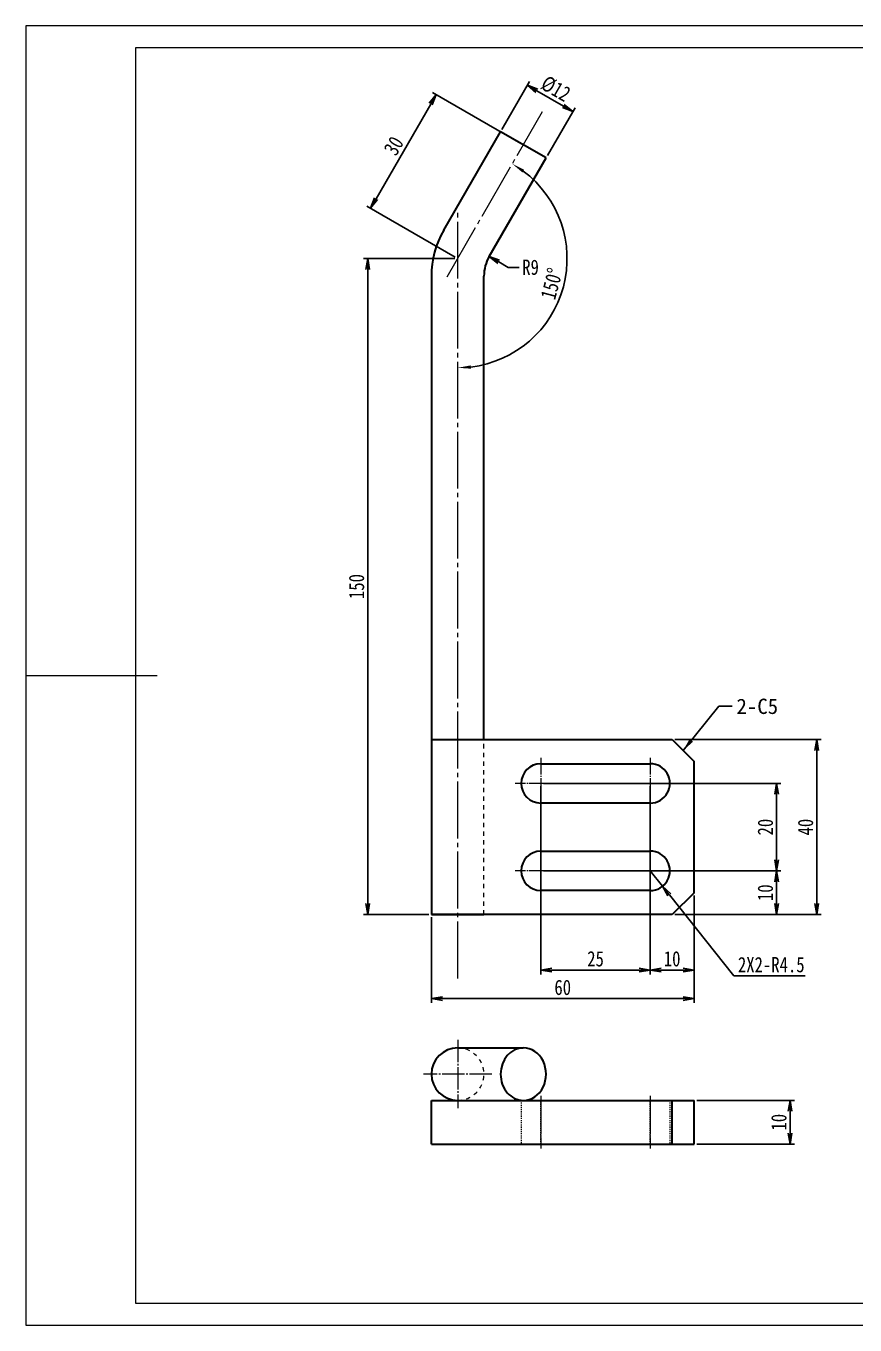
# Model space of a CAD drawing. Header units: millimetres. Extents: x -15766 to 80009, y -9701 to 15159.
# Drawn here: x -11066.5 to -10877, y 8886 to 9183 of the extents above; entities that cross this region are included whole.
import ezdxf

# ---------------------------------------------------------------- set-up
doc = ezdxf.new("R2010")
doc.units = ezdxf.units.MM
doc.linetypes.add('CENTER-HOKUTO_1', pattern=[16, 13, -1, 1, -1])
doc.linetypes.add('HIDDEN-HOKUTO_1', pattern=[2, 1, -1])
doc.layers.get('DEFPOINTS').update_dxf_attribs({"lineweight": 18})
for name, color, linetype, lineweight in [('AM_7', 2, 'CENTER-HOKUTO_1', 18), ('AM_HID', 1, 'HIDDEN-HOKUTO_1', 18), ('AM_VIS', 7, 'Continuous', 18), ('CDRAFT0', 7, 'Continuous', 18), ('title_frame', 7, 'Continuous', 18), ('word_dim', 9, 'Continuous', 18), ('粗实线层_1', 7, 'Continuous', 15)]:
    doc.layers.add(name, color=color, linetype=linetype, lineweight=lineweight)
doc.styles.add('DIM', font='', dxfattribs={"width": 0.8})
doc.styles.get('DIM').set_extended_font_data('NSimSun')
doc.dimstyles.new('1-1', dxfattribs={"dimtxt": 3.5, "dimasz": 3, "dimexe": 1, "dimexo": 0, "dimgap": 1, "dimtad": 1, "dimdsep": 46, "dimtxsty": 'DIM', "dimblk": '_CAXARROW', "dimcen": 0, "dimdle": 6, "dimclrd": 256, "dimclre": 256, "dimclrt": 3, "dimazin": 2, "dimtfac": 0.707107, "dimtmove": 0, "dimatfit": 3, "dimfxl": 0, "dimfrac": 2, "dimtolj": 1, "dimarcsym": 0})
doc.dimstyles.new('1-1$0', dxfattribs={"dimtxt": 3.5, "dimasz": 2.5, "dimexe": 1, "dimexo": 0.625, "dimgap": 0.8, "dimtad": 1, "dimdsep": 46, "dimtxsty": 'DIM', "dimblk": 'OPEN', "dimcen": 0, "dimdle": 5, "dimclrd": 256, "dimclre": 256, "dimclrt": 3, "dimazin": 3, "dimtfac": 0.5, "dimtmove": 0, "dimatfit": 3, "dimldrblk": 'OPEN', "dimfxl": 0, "dimtolj": 1, "dimarcsym": 0})
doc.dimstyles.new('1-1$4', dxfattribs={"dimtxt": 3.5, "dimasz": 2.5, "dimexe": 1, "dimexo": 0.625, "dimgap": 0.8, "dimtad": 1, "dimtih": 1, "dimtoh": 1, "dimzin": 12, "dimdsep": 46, "dimtxsty": 'DIM', "dimblk": 'OPEN', "dimcen": 0, "dimdle": 5, "dimclrd": 256, "dimclre": 256, "dimclrt": 3, "dimazin": 3, "dimtfac": 0.5, "dimtmove": 0, "dimatfit": 3, "dimldrblk": 'OPEN', "dimfxl": 0, "dimtolj": 1, "dimarcsym": 0})

# ---------------------------------------------------------------- blocks, each defined once
blk = doc.blocks.new('*X1984')
at = {"layer": 'CDRAFT0'}
for p, q in [((420, 297), (0, 297)), ((0, 297), (0, 0)), ((420, 0), (420, 297)), ((0, 0), (420, 0))]:
    blk.add_line(p, q, dxfattribs=at)
at = {"layer": '粗实线层_1'}
for p, q in [((210, 297), (210, 287)), ((415, 292), (25, 292)), ((25, 292), (25, 5)), ((415, 5), (415, 292)), ((0, 148.5), (30, 148.5)), ((420, 148.5), (410, 148.5)), ((210, 0), (210, 10)), ((25, 5), (415, 5))]:
    blk.add_line(p, q, dxfattribs=at)
blk = doc.blocks.new('_OPEN')
at = {"color": 0, "linetype": 'ByBlock', "lineweight": -2}
for p, q in [((-1, 0.166667), (0, 0)), ((-1, -0.166667), (0, 0)), ((0, 0), (-1, 0))]:
    blk.add_line(p, q, dxfattribs=at)
blk = doc.blocks.new('*D2097')
at = {"layer": 'DEFPOINTS', "color": 0, "transparency": 16777216}
for p in [(-10923.81, 9009.81), (-10913.81, 8984.81), (-10913.81, 8967.14)]:
    blk.add_point(p, dxfattribs=at)
at = {"layer": 'word_dim', "linetype": 'Continuous', "lineweight": -2, "transparency": 16777216}
for p, q in [((-10923.81, 9009.19), (-10923.81, 8966.14)), ((-10913.81, 8984.19), (-10913.81, 8966.14)), ((-10921.31, 8967.14), (-10916.31, 8967.14))]:
    blk.add_line(p, q, dxfattribs=at)
at = {"layer": 'word_dim', "lineweight": -2, "transparency": 16777216, "xscale": 2.5, "yscale": 2.5, "zscale": 2.5, "rotation": 180}
blk.add_blockref('_OPEN', (-10923.81, 8967.14), dxfattribs=at)
at = {"layer": 'word_dim', "lineweight": -2, "transparency": 16777216, "xscale": 2.5, "yscale": 2.5, "zscale": 2.5}
blk.add_blockref('_OPEN', (-10913.81, 8967.14), dxfattribs=at)
at = {"layer": 'word_dim', "color": 3, "transparency": 16777216, "insert": (-10918.81, 8969.69), "char_height": 3.5, "attachment_point": 5, "style": 'DIM'}
blk.add_mtext('\\A1;10', dxfattribs=at)
blk = doc.blocks.new('*D2098')
at = {"layer": 'DEFPOINTS', "color": 0, "transparency": 16777216}
for p in [(-10948.81, 9009.81), (-10923.81, 9009.81), (-10923.81, 8967.14)]:
    blk.add_point(p, dxfattribs=at)
at = {"layer": 'word_dim', "linetype": 'Continuous', "lineweight": -2, "transparency": 16777216}
for p, q in [((-10948.81, 9009.19), (-10948.81, 8966.14)), ((-10923.81, 9009.19), (-10923.81, 8966.14)), ((-10946.31, 8967.14), (-10926.31, 8967.14))]:
    blk.add_line(p, q, dxfattribs=at)
at = {"layer": 'word_dim', "lineweight": -2, "transparency": 16777216, "xscale": 2.5, "yscale": 2.5, "zscale": 2.5, "rotation": 180}
blk.add_blockref('_OPEN', (-10948.81, 8967.14), dxfattribs=at)
at = {"layer": 'word_dim', "lineweight": -2, "transparency": 16777216, "xscale": 2.5, "yscale": 2.5, "zscale": 2.5}
blk.add_blockref('_OPEN', (-10923.81, 8967.14), dxfattribs=at)
at = {"layer": 'word_dim', "color": 3, "transparency": 16777216, "insert": (-10936.31, 8969.69), "char_height": 3.5, "attachment_point": 5, "style": 'DIM'}
blk.add_mtext('\\A1;25', dxfattribs=at)
blk = doc.blocks.new('*D2099')
at = {"layer": 'DEFPOINTS', "color": 0, "transparency": 16777216}
for p in [(-10913.81, 8984.81), (-10973.81, 8979.81), (-10913.81, 8960.6)]:
    blk.add_point(p, dxfattribs=at)
at = {"layer": 'word_dim', "linetype": 'Continuous', "lineweight": -2, "transparency": 16777216}
for p, q in [((-10913.81, 8984.19), (-10913.81, 8959.6)), ((-10973.81, 8979.19), (-10973.81, 8959.6)), ((-10971.31, 8960.6), (-10916.31, 8960.6))]:
    blk.add_line(p, q, dxfattribs=at)
at = {"layer": 'word_dim', "lineweight": -2, "transparency": 16777216, "xscale": 2.5, "yscale": 2.5, "zscale": 2.5, "rotation": 180}
blk.add_blockref('_OPEN', (-10973.81, 8960.6), dxfattribs=at)
at = {"layer": 'word_dim', "lineweight": -2, "transparency": 16777216, "xscale": 2.5, "yscale": 2.5, "zscale": 2.5}
blk.add_blockref('_OPEN', (-10913.81, 8960.6), dxfattribs=at)
at = {"layer": 'word_dim', "color": 3, "transparency": 16777216, "insert": (-10943.81, 8963.15), "char_height": 3.5, "attachment_point": 5, "style": 'DIM'}
blk.add_mtext('\\A1;60', dxfattribs=at)
blk = doc.blocks.new('*D2100')
at = {"layer": 'DEFPOINTS', "color": 0, "transparency": 16777216}
for p in [(-10948.81, 8989.81), (-10918.81, 8979.81), (-10894.95, 8979.81)]:
    blk.add_point(p, dxfattribs=at)
at = {"layer": 'word_dim', "linetype": 'Continuous', "lineweight": -2, "transparency": 16777216}
for p, q in [((-10948.19, 8989.81), (-10893.95, 8989.81)), ((-10894.95, 8987.31), (-10894.95, 8982.31)), ((-10918.19, 8979.81), (-10893.95, 8979.81))]:
    blk.add_line(p, q, dxfattribs=at)
at = {"layer": 'word_dim', "lineweight": -2, "transparency": 16777216, "xscale": 2.5, "yscale": 2.5, "zscale": 2.5}
for p, rotation in [((-10894.95, 8989.81), 90), ((-10894.95, 8979.81), 270)]:
    blk.add_blockref('_OPEN', p, dxfattribs=dict(at, rotation=rotation))
at = {"layer": 'word_dim', "color": 3, "transparency": 16777216, "insert": (-10897.5, 8984.81), "char_height": 3.5, "attachment_point": 5, "rotation": 90, "style": 'DIM'}
blk.add_mtext('\\A1;10', dxfattribs=at)
blk = doc.blocks.new('*D2101')
at = {"layer": 'DEFPOINTS', "color": 0, "transparency": 16777216}
for p in [(-10948.81, 9009.81), (-10894.95, 9009.81), (-10948.81, 8989.81)]:
    blk.add_point(p, dxfattribs=at)
at = {"layer": 'word_dim', "linetype": 'Continuous', "lineweight": -2, "transparency": 16777216}
for p, q in [((-10948.19, 9009.81), (-10893.95, 9009.81)), ((-10894.95, 8992.31), (-10894.95, 9007.31)), ((-10948.19, 8989.81), (-10893.95, 8989.81))]:
    blk.add_line(p, q, dxfattribs=at)
at = {"layer": 'word_dim', "lineweight": -2, "transparency": 16777216, "xscale": 2.5, "yscale": 2.5, "zscale": 2.5}
for p, rotation in [((-10894.95, 9009.81), 90), ((-10894.95, 8989.81), 270)]:
    blk.add_blockref('_OPEN', p, dxfattribs=dict(at, rotation=rotation))
at = {"layer": 'word_dim', "color": 3, "transparency": 16777216, "insert": (-10897.5, 8999.81), "char_height": 3.5, "attachment_point": 5, "rotation": 90, "style": 'DIM'}
blk.add_mtext('\\A1;20', dxfattribs=at)
blk = doc.blocks.new('*D2102')
at = {"layer": 'DEFPOINTS', "color": 0, "transparency": 16777216}
for p in [(-10918.81, 9019.81), (-10918.81, 8979.81), (-10885.77, 8979.81)]:
    blk.add_point(p, dxfattribs=at)
at = {"layer": 'word_dim', "linetype": 'Continuous', "lineweight": -2, "transparency": 16777216}
for p, q in [((-10918.19, 9019.81), (-10884.77, 9019.81)), ((-10885.77, 9017.31), (-10885.77, 8982.31)), ((-10918.19, 8979.81), (-10884.77, 8979.81))]:
    blk.add_line(p, q, dxfattribs=at)
at = {"layer": 'word_dim', "lineweight": -2, "transparency": 16777216, "xscale": 2.5, "yscale": 2.5, "zscale": 2.5}
for p, rotation in [((-10885.77, 9019.81), 90), ((-10885.77, 8979.81), 270)]:
    blk.add_blockref('_OPEN', p, dxfattribs=dict(at, rotation=rotation))
at = {"layer": 'word_dim', "color": 3, "transparency": 16777216, "insert": (-10888.32, 8999.81), "char_height": 3.5, "attachment_point": 5, "rotation": 90, "style": 'DIM'}
blk.add_mtext('\\A1;40', dxfattribs=at)
blk = doc.blocks.new('*D2103')
at = {"layer": 'DEFPOINTS', "color": 0, "transparency": 16777216}
for p in [(-10923.81, 8989.81), (-10921.01, 8986.29)]:
    blk.add_point(p, dxfattribs=at)
at = {"layer": 'word_dim', "linetype": 'Continuous', "lineweight": -2, "transparency": 16777216}
for p, q in [((-10923.81, 8989.81), (-10921.01, 8986.29)), ((-10904.69, 8965.79), (-10919.45, 8984.34)), ((-10888.42, 8965.79), (-10904.69, 8965.79))]:
    blk.add_line(p, q, dxfattribs=at)
at = {"layer": 'word_dim', "lineweight": -2, "transparency": 16777216, "xscale": 2.5, "yscale": 2.5, "zscale": 2.5, "rotation": 128.5176199200712}
blk.add_blockref('_OPEN', (-10921.01, 8986.29), dxfattribs=at)
at = {"layer": 'word_dim', "color": 3, "transparency": 16777216, "insert": (-10896.16, 8968.34), "char_height": 3.5, "attachment_point": 5, "style": 'DIM'}
blk.add_mtext('\\A1;2X2-R4.5', dxfattribs=at)
blk = doc.blocks.new('_CAXARROW')
blk.add_hatch(color=0).paths.add_polyline_path([(0, 0), (-1, 0.125), (-1, -0.125)], flags=0)
blk = doc.blocks.new('*D2104')
at = {"layer": 'DEFPOINTS', "color": 0, "transparency": 16777216}
for p in [(-10913.81, 8937.34), (-10913.81, 8927.34), (-10891.86, 8927.34)]:
    blk.add_point(p, dxfattribs=at)
at = {"layer": 'word_dim', "linetype": 'Continuous', "lineweight": -2, "transparency": 16777216}
for p, q in [((-10913.19, 8937.34), (-10890.86, 8937.34)), ((-10891.86, 8934.84), (-10891.86, 8929.84)), ((-10913.19, 8927.34), (-10890.86, 8927.34))]:
    blk.add_line(p, q, dxfattribs=at)
at = {"layer": 'word_dim', "lineweight": -2, "transparency": 16777216, "xscale": 2.5, "yscale": 2.5, "zscale": 2.5}
for p, rotation in [((-10891.86, 8937.34), 90), ((-10891.86, 8927.34), 270)]:
    blk.add_blockref('_OPEN', p, dxfattribs=dict(at, rotation=rotation))
at = {"layer": 'word_dim', "color": 3, "transparency": 16777216, "insert": (-10894.41, 8932.34), "char_height": 3.5, "attachment_point": 5, "rotation": 90, "style": 'DIM'}
blk.add_mtext('\\A1;10', dxfattribs=at)
blk = doc.blocks.new('*D2105')
at = {"layer": 'DEFPOINTS', "color": 0, "transparency": 16777216}
for p in [(-10972.72, 9167.29), (-10952.81, 9155.79), (-10967.81, 9129.81)]:
    blk.add_point(p, dxfattribs=at)
at = {"layer": 'word_dim', "linetype": 'Continuous', "lineweight": -2, "transparency": 16777216}
for p, q in [((-10953.35, 9156.11), (-10973.59, 9167.79)), ((-10986.47, 9143.47), (-10973.97, 9165.12)), ((-10968.35, 9130.13), (-10988.59, 9141.81))]:
    blk.add_line(p, q, dxfattribs=at)
at = {"layer": 'word_dim', "lineweight": -2, "transparency": 16777216, "xscale": 2.5, "yscale": 2.5, "zscale": 2.5}
for p, rotation in [((-10972.72, 9167.29), 60.0006523940808), ((-10987.72, 9141.31), 240.0006523940808)]:
    blk.add_blockref('_OPEN', p, dxfattribs=dict(at, rotation=rotation))
at = {"layer": 'word_dim', "color": 3, "transparency": 16777216, "insert": (-10982.43, 9155.57), "char_height": 3.5, "attachment_point": 5, "rotation": 60.0007, "style": 'DIM'}
blk.add_mtext('\\A1;30', dxfattribs=at)
blk = doc.blocks.new('*D2106')
at = {"layer": 'DEFPOINTS', "color": 0, "transparency": 16777216}
for p in [(-10967.81, 9129.81), (-10988.36, 8979.81), (-10973.81, 8979.81)]:
    blk.add_point(p, dxfattribs=at)
at = {"layer": 'word_dim', "linetype": 'Continuous', "lineweight": -2, "transparency": 16777216}
for p, q in [((-10968.44, 9129.81), (-10989.36, 9129.81)), ((-10988.36, 9127.31), (-10988.36, 8982.31)), ((-10974.44, 8979.81), (-10989.36, 8979.81))]:
    blk.add_line(p, q, dxfattribs=at)
at = {"layer": 'word_dim', "lineweight": -2, "transparency": 16777216, "xscale": 2.5, "yscale": 2.5, "zscale": 2.5}
for p, rotation in [((-10988.36, 9129.81), 90), ((-10988.36, 8979.81), 270)]:
    blk.add_blockref('_OPEN', p, dxfattribs=dict(at, rotation=rotation))
at = {"layer": 'word_dim', "color": 3, "transparency": 16777216, "insert": (-10990.91, 9054.81), "char_height": 3.5, "attachment_point": 5, "rotation": 90, "style": 'DIM'}
blk.add_mtext('\\A1;150', dxfattribs=at)
blk = doc.blocks.new('*D2107')
at = {"layer": 'DEFPOINTS', "color": 0, "transparency": 16777216}
for p in [(-10948.4, 9163.44), (-10967.81, 9140.39), (-10970.22, 9125.64), (-10948.67, 9113.75), (-10967.81, 8965.22)]:
    blk.add_point(p, dxfattribs=at)
at = {"layer": 'word_dim', "linetype": 'Continuous', "lineweight": -2, "transparency": 16777216}
blk.add_arc((-10967.81, 9129.81), 24.99, 276.8827, 53.1175, dxfattribs=at)
at = {"layer": 'word_dim', "lineweight": -2, "transparency": 16777216, "xscale": 3, "yscale": 3, "zscale": 3}
for p, rotation in [((-10955.32, 9151.45), 146.5587866346737), ((-10967.81, 9104.82), 183.4413300702797)]:
    blk.add_blockref('_CAXARROW', p, dxfattribs=dict(at, rotation=rotation))
at = {"layer": 'word_dim', "color": 3, "transparency": 16777216, "insert": (-10946.33, 9124.06), "char_height": 3.5, "attachment_point": 5, "rotation": 75.0001, "style": 'DIM'}
blk.add_mtext('\\A1;150°', dxfattribs=at)
blk = doc.blocks.new('*D2108')
at = {"layer": 'DEFPOINTS', "color": 0, "transparency": 16777216}
for p in [(-10960.61, 9130.29), (-10952.81, 9125.79)]:
    blk.add_point(p, dxfattribs=at)
at = {"layer": 'word_dim', "linetype": 'Continuous', "lineweight": -2, "transparency": 16777216}
for p, q in [((-10956.28, 9127.79), (-10958.44, 9129.04)), ((-10953.78, 9127.79), (-10956.28, 9127.79))]:
    blk.add_line(p, q, dxfattribs=at)
at = {"layer": 'word_dim', "lineweight": -2, "transparency": 16777216, "xscale": 2.5, "yscale": 2.5, "zscale": 2.5, "rotation": 149.9999973439171}
blk.add_blockref('_OPEN', (-10960.61, 9130.29), dxfattribs=at)
at = {"layer": 'word_dim', "color": 3, "transparency": 16777216, "insert": (-10951.16, 9127.79), "char_height": 3.5, "attachment_point": 5, "style": 'DIM'}
blk.add_mtext('\\A1;R9', dxfattribs=at)
blk = doc.blocks.new('*D2110')
at = {"layer": 'DEFPOINTS', "color": 0, "transparency": 16777216}
for p in [(-10941.49, 9163.41), (-10958.01, 9158.79), (-10947.62, 9152.79)]:
    blk.add_point(p, dxfattribs=at)
at = {"layer": 'word_dim', "linetype": 'Continuous', "lineweight": -2, "transparency": 16777216}
for p, q in [((-10957.7, 9159.34), (-10951.38, 9170.27)), ((-10949.72, 9168.16), (-10943.66, 9164.66)), ((-10947.3, 9153.34), (-10940.99, 9164.27))]:
    blk.add_line(p, q, dxfattribs=at)
at = {"layer": 'word_dim', "lineweight": -2, "transparency": 16777216, "xscale": 2.5, "yscale": 2.5, "zscale": 2.5}
for p, rotation in [((-10951.88, 9169.41), 150.0006523940894), ((-10941.49, 9163.41), 330.0006523940894)]:
    blk.add_blockref('_OPEN', p, dxfattribs=dict(at, rotation=rotation))
at = {"layer": 'word_dim', "color": 3, "transparency": 16777216, "insert": (-10945.41, 9168.61), "char_height": 3.5, "attachment_point": 5, "rotation": 330.0007, "style": 'DIM'}
blk.add_mtext('\\A1;%%c12', dxfattribs=at)

msp = doc.modelspace()

# ---------------------------------------------------------------- linework, layer by layer
at = {"layer": 'AM_7'}
for p, q in [((-10970.21964, 9125.64434), (-10948.39591, 9163.44433)), ((-10967.81241, 8965.21548), (-10967.81241, 9140.39239))]:
    msp.add_line(p, q, dxfattribs=at)
at = {"layer": 'AM_7', "ltscale": 0.2925}
for p, q in [((-10948.81241, 9015.66357), (-10948.81241, 9003.96356)), ((-10923.81241, 9015.66357), (-10923.81241, 9003.96356)), ((-10948.81241, 8995.66357), (-10948.81241, 8983.96356)), ((-10923.81241, 8995.66357), (-10923.81241, 8983.96356))]:
    msp.add_line(p, q, dxfattribs=at)
at = {"layer": 'AM_7', "ltscale": 0.292505}
for p, q in [((-10942.96231, 9009.81356), (-10954.66251, 9009.81356)), ((-10917.96231, 9009.81356), (-10929.66251, 9009.81356)), ((-10942.96231, 8989.81356), (-10954.66251, 8989.81356)), ((-10917.96231, 8989.81356), (-10929.66251, 8989.81356))]:
    msp.add_line(p, q, dxfattribs=at)
at = {"layer": 'AM_7', "ltscale": 0.39}
msp.add_line((-10967.81241, 8951.13813), (-10967.81241, 8935.53812), dxfattribs=at)
at = {"layer": 'AM_7', "ltscale": 0.38999}
msp.add_line((-10960.01261, 8943.33813), (-10975.61222, 8943.33813), dxfattribs=at)
at = {"layer": 'AM_7', "ltscale": 0.300015}
for p, q in [((-10948.81241, 8938.33817), (-10948.81241, 8926.33758)), ((-10923.81241, 8938.33817), (-10923.81241, 8926.33758))]:
    msp.add_line(p, q, dxfattribs=at)
at = {"layer": 'AM_HID'}
msp.add_line((-10961.81241, 8979.81356), (-10961.81241, 9019.81356), dxfattribs=at)
at = {"layer": 'AM_HID', "ltscale": 0.25}
for p, q in [((-10953.31241, 8937.33813), (-10953.31241, 8927.33813)), ((-10953.31241, 8937.33813), (-10953.31241, 8927.33813)), ((-10948.81241, 8937.33813), (-10948.81241, 8927.33813)), ((-10948.81241, 8937.33813), (-10948.81241, 8927.33813)), ((-10948.81241, 8937.33813), (-10948.81241, 8927.33813)), ((-10948.81241, 8927.33813), (-10948.81241, 8937.33813)), ((-10923.81241, 8927.33813), (-10923.81241, 8937.33813)), ((-10923.81241, 8937.33813), (-10923.81241, 8927.33813)), ((-10923.81241, 8927.33813), (-10923.81241, 8937.33813)), ((-10923.81241, 8927.33813), (-10923.81241, 8937.33813)), ((-10919.31241, 8937.33813), (-10919.31241, 8927.33813)), ((-10919.31241, 8937.33813), (-10919.31241, 8927.33813)), ((-10918.81241, 8927.33813), (-10918.81241, 8937.33813))]:
    msp.add_line(p, q, dxfattribs=at)
at = {"layer": 'AM_HID'}
msp.add_arc((-10967.81241, 8943.33813), 6, 269.9999975, 90.0000025, dxfattribs=at)
at = {"layer": 'AM_VIS', "lineweight": 35}
for p, q in [((-10970.99894, 9136.29431), (-10958.0087, 9158.79431)), ((-10960.60685, 9130.29431), (-10947.61612, 9152.79431)), ((-10973.81241, 9125.79431), (-10973.81241, 8979.81356)), ((-10961.81241, 9019.81356), (-10961.81241, 9125.79431)), ((-10973.81241, 9019.81356), (-10973.81241, 8979.81356)), ((-10973.81241, 9019.81356), (-10918.81241, 9019.81356)), ((-10948.81241, 9014.31356), (-10923.81241, 9014.31356)), ((-10913.81241, 8984.81356), (-10913.81241, 9014.81356)), ((-10923.81241, 9005.31356), (-10948.81241, 9005.31356)), ((-10948.81241, 8994.31356), (-10923.81241, 8994.31356)), ((-10923.81241, 8985.31356), (-10948.81241, 8985.31356)), ((-10918.81241, 8979.81356), (-10973.81241, 8979.81356)), ((-10973.81241, 8937.33813), (-10918.81241, 8937.33813)), ((-10973.81241, 8927.33813), (-10918.81241, 8927.33813))]:
    msp.add_line(p, q, dxfattribs=at)
at = {"layer": 'AM_VIS', "lineweight": 35, "ltscale": 0.300006}
msp.add_line((-10947.61612, 9152.79431), (-10958.0087, 9158.79431), dxfattribs=at)
at = {"layer": 'AM_VIS', "lineweight": 35, "ltscale": 0.176777}
for p, q in [((-10918.81241, 9019.81356), (-10913.81241, 9014.81356)), ((-10913.81241, 8984.81356), (-10918.81241, 8979.81356))]:
    msp.add_line(p, q, dxfattribs=at)
at = {"layer": 'AM_VIS', "lineweight": 35, "ltscale": 0.3}
msp.add_line((-10973.81241, 8979.81356), (-10961.81241, 8979.81356), dxfattribs=at)
at = {"layer": 'AM_VIS', "lineweight": 35, "ltscale": 0.050244}
for p, q in [((-10967.81241, 8949.33813), (-10965.80265, 8949.33813)), ((-10967.81241, 8937.33813), (-10965.80265, 8937.33813))]:
    msp.add_line(p, q, dxfattribs=at)
at = {"layer": 'AM_VIS', "lineweight": 35, "ltscale": 0.324756}
for p, q in [((-10965.80265, 8949.33813), (-10952.81241, 8949.33813)), ((-10965.80265, 8937.33813), (-10952.81241, 8937.33813))]:
    msp.add_line(p, q, dxfattribs=at)
at = {"layer": 'AM_VIS', "lineweight": 35, "ltscale": 0.25}
for p, q in [((-10973.81241, 8927.33813), (-10973.81241, 8937.33813)), ((-10918.81241, 8927.33813), (-10918.81241, 8937.33813)), ((-10913.81241, 8927.33813), (-10913.81241, 8937.33813))]:
    msp.add_line(p, q, dxfattribs=at)
at = {"layer": 'AM_VIS', "lineweight": 35, "ltscale": 0.125}
for p, q in [((-10918.81241, 8937.33813), (-10913.81241, 8937.33813)), ((-10918.81241, 8927.33813), (-10913.81241, 8927.33813))]:
    msp.add_line(p, q, dxfattribs=at)
at = {"layer": 'AM_VIS', "lineweight": 35}
for centre, radius, start, end in [((-10952.81241, 9125.79431), 21, 149.9999973, 180.000005), ((-10952.81241, 9125.79431), 9, 149.9999973, 180.000005), ((-10948.81241, 9009.81356), 4.5, 90.0000025, 269.9999975), ((-10923.81241, 9009.81356), 4.5, 269.9999975, 90.0000025), ((-10948.81241, 8989.81356), 4.5, 90.0000025, 269.9999975), ((-10923.81241, 8989.81356), 4.5, 269.9999975, 90.0000025), ((-10967.81241, 8943.33813), 6, 90.0000025, 269.9999975)]:
    msp.add_arc(centre, radius, start, end, dxfattribs=at)
for start_param, end_param in [(3.141592654, 4.71238898), (6.283185307, 9.424777961), (4.71238898, 6.283185307)]:
    msp.add_ellipse((-10952.81241, 8943.33813), major_axis=(0, -6), ratio=0.866025404, start_param=start_param, end_param=end_param, dxfattribs=at)

# ---------------------------------------------------------------- block references
at = {"layer": 'title_frame'}
msp.add_blockref('*X1984', (-11066.45027, 8885.97315), dxfattribs=at)

# ---------------------------------------------------------------- texts
at = {"layer": 'word_dim', "color": 3, "insert": (-10904.11501, 9029.1766), "char_height": 3.5, "attachment_point": 1}
msp.add_mtext('2-C5', dxfattribs=at)

# ---------------------------------------------------------------- dimensions: what is measured, and where the dimension line sits
at = {"layer": 'word_dim', "color": 3, "true_color": 0x00ff00}
dim = msp.add_aligned_dim(p1=(-10958.0087, 9158.79431), p2=(-10947.61612, 9152.79431), distance=12.25226, dimstyle='1-1$0', override={"dimpost": '%%c<>'}, dxfattribs=at)
dim.commit()
dim.dimension.update_dxf_attribs({"geometry": '*D2110', "text_midpoint": (-10945.41143, 9168.61352)})
dim = msp.add_aligned_dim(p1=(-10967.81241, 9129.8138), p2=(-10952.81282, 9155.79454), distance=22.98666, dimstyle='1-1$0', dxfattribs=at)
dim.commit()
dim.dimension.update_dxf_attribs({"geometry": '*D2105', "text_midpoint": (-10982.42815, 9155.57225)})
dim = msp.add_angular_dim_2l(base=(-10948.66972, 9113.7512), line1=((-10967.81241, 8965.21548), (-10967.81241, 9140.39239)), line2=((-10970.21964, 9125.64434), (-10948.39591, 9163.44433)), dimstyle='1-1', dxfattribs=at)
dim.commit()
dim.dimension.update_dxf_attribs({"geometry": '*D2107', "text_midpoint": (-10946.33119, 9124.05795)})
for base, p1, p2, picture, middle in [((-10988.35919, 8979.81356), (-10967.81241, 9129.8138), (-10973.81241, 8979.81356), '*D2106', (-10990.90919, 9054.81368)), ((-10885.76712, 8979.81356), (-10918.81241, 9019.81356), (-10918.81241, 8979.81356), '*D2102', (-10888.31712, 8999.81356)), ((-10894.952, 9009.81356), (-10948.81241, 8989.81356), (-10948.81241, 9009.81356), '*D2101', (-10897.502, 8999.81356)), ((-10894.952, 8979.81356), (-10948.81241, 8989.81356), (-10918.81241, 8979.81356), '*D2100', (-10897.502, 8984.81356)), ((-10891.86426, 8927.33813), (-10913.81241, 8937.33813), (-10913.81241, 8927.33813), '*D2104', (-10894.41426, 8932.33813))]:
    dim = msp.add_linear_dim(base=base, p1=p1, p2=p2, angle=90, dimstyle='1-1$0', dxfattribs=at)
    dim.commit()
    dim.dimension.update_dxf_attribs({"geometry": picture, "text_midpoint": middle})
dim = msp.add_radius_dim(center=(-10952.81241, 9125.79431), mpoint=(-10960.60664, 9130.29431), dimstyle='1-1$4', override={"dimtmove": 1}, dxfattribs=at)
dim.commit()
dim.dimension.update_dxf_attribs({"geometry": '*D2108', "text_midpoint": (-10956.27651, 9127.79431), "dimtype": 164})
for base, p1, p2, picture, middle in [((-10923.81241, 8967.13852), (-10948.81241, 9009.81356), (-10923.81241, 9009.81356), '*D2098', (-10936.31241, 8969.68852)), ((-10913.81241, 8967.13852), (-10923.81241, 9009.81356), (-10913.81241, 8984.81356), '*D2097', (-10918.81241, 8969.68852)), ((-10913.81241, 8960.59672), (-10973.81241, 8979.81356), (-10913.81241, 8984.81356), '*D2099', (-10943.81241, 8963.14672))]:
    dim = msp.add_linear_dim(base=base, p1=p1, p2=p2, dimstyle='1-1$0', dxfattribs=at)
    dim.commit()
    dim.dimension.update_dxf_attribs({"geometry": picture, "text_midpoint": middle})
dim = msp.add_radius_dim(center=(-10923.81241, 8989.81356), mpoint=(-10921.01001, 8986.29269), text='2X2-<>', dimstyle='1-1$4', dxfattribs=at)
dim.commit()
dim.dimension.update_dxf_attribs({"geometry": '*D2103', "text_midpoint": (-10896.15589, 8965.79457), "dimtype": 164})

# ---------------------------------------------------------------- leaders
at = {"layer": 'word_dim', "color": 3, "true_color": 0x00ff00, "annotation_type": 0, "has_hookline": 1, "hookline_direction": 0, "text_width": 12.83333}
msp.add_leader([(-10916.31241, 9017.31356), (-10908.11501, 9027.4266), (-10905.11501, 9027.4266)], dimstyle='1-1', override={"dimgap": 1, "dimtad": 0}, dxfattribs=at)

doc.saveas('drawing.dxf')
